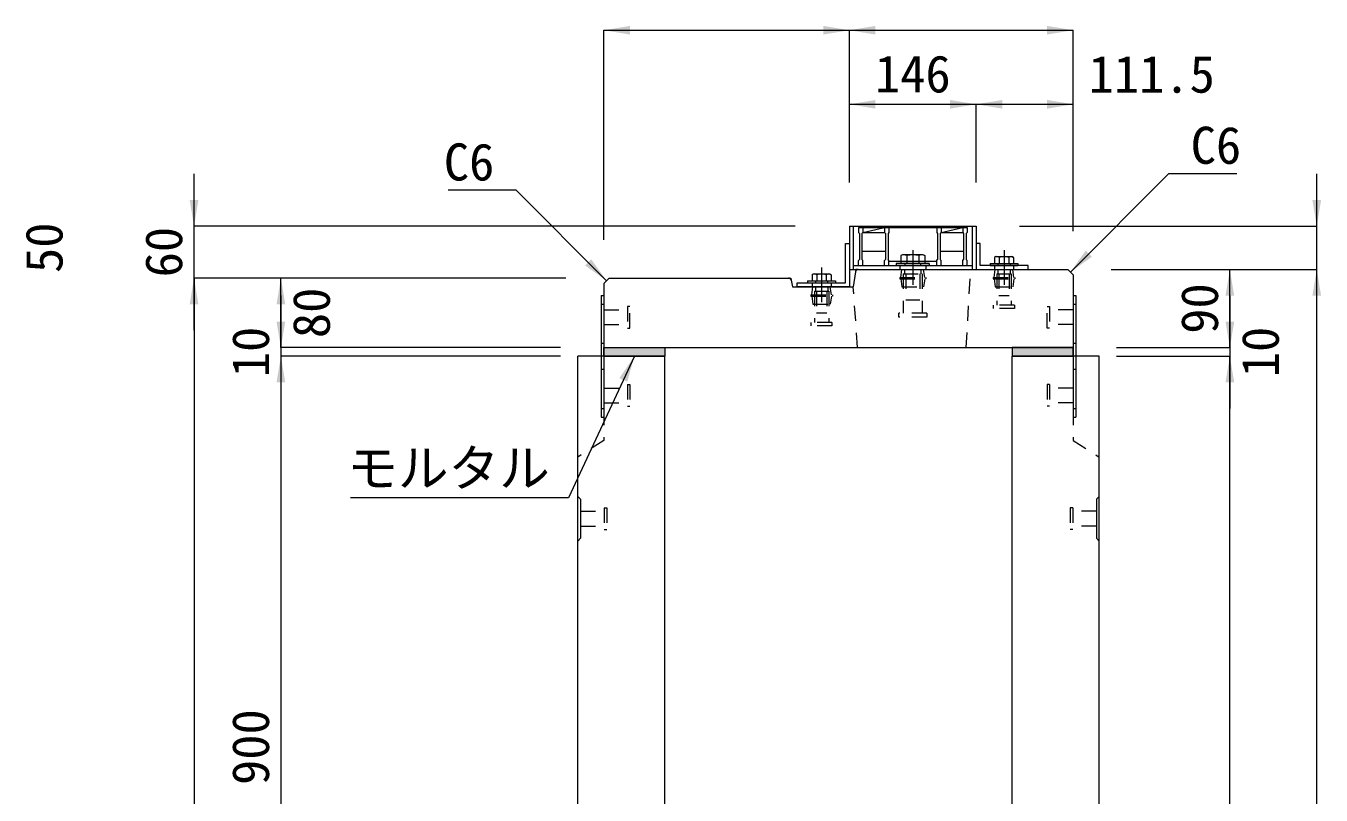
# Model space of a CAD drawing. Units: millimetres at full size. Extents: x -1934 to 78146, y -143454 to -112471.
# Drawn here: x 64137 to 65628, y -135831 to -134945 of the extents above; entities that cross this region are included whole.
import ezdxf
from ezdxf.enums import TextEntityAlignment as Align

# ---------------------------------------------------------------- set-up
doc = ezdxf.new("R2010")
doc.units = ezdxf.units.MM
doc.header["$LTSCALE"] = 23
for name, pattern in [('CHAIN', [18.5, 12, -1.5, 3.5, -1.5]), ('USER2', [1.35, 0.75, -0.6]), ('USER3', [1.35, 0.75, -0.6])]:
    doc.linetypes.add(name, pattern=pattern)
for name, color, linetype, lineweight in [('インサート', 92, 'USER2', 9), ('グレーチング', 7, 'Continuous', 9), ('ジョイント', 7, 'Continuous', 5), ('モルタル', 7, 'Continuous', 13), ('作業エリア', 11, 'Continuous', 13), ('受枠', 3, 'Continuous', 13), ('寸法線', 7, 'Continuous', 13), ('引出線', 4, 'Continuous', 13), ('本体', 2, 'Continuous', 13), ('ｲﾝｻｰﾄ', 3, 'USER3', 5)]:
    doc.layers.add(name, color=color, linetype=linetype, lineweight=lineweight)
doc.layers.add('ハッチング_モルタル', color=30, linetype='Continuous')
doc.styles.add('ＭＳ ゴシック', font='')
doc.styles.get('ＭＳ ゴシック').set_extended_font_data('MS Gothic')

# ---------------------------------------------------------------- blocks, each defined once
blk = doc.blocks.new('filled_arrow')
at = {"color": 0, "linetype": 'Continuous', "lineweight": -2}
blk.add_solid([(7.5, 1.25), (0, 0), (7.5, -1.25)], dxfattribs=at)

msp = doc.modelspace()

# ---------------------------------------------------------------- hatches: boundary and pattern name
at = {"layer": 'ハッチング_モルタル'}
for points in [[(64872.64, -135325.79), (64872.64, -135315.79), (64802.64, -135315.79), (64802.64, -135325.79)], [(65342.64, -135325.79), (65342.64, -135315.79), (65272.64, -135315.79), (65272.64, -135325.79)]]:
    msp.add_hatch(color=256, dxfattribs=at).paths.add_polyline_path(points)

# ---------------------------------------------------------------- linework, layer by layer
at = {"layer": 'インサート', "linetype": 'Continuous', "lineweight": 13}
for p, q in [((65146.15, -135208.99), (65144.29, -135209.84)), ((65144.29, -135209.84), (65144.29, -135218.99)), ((65170.14, -135208.99), (65146.15, -135208.99)), ((65170.14, -135208.99), (65171.99, -135209.84)), ((65171.99, -135209.84), (65171.99, -135218.99)), ((65253.66, -135210.99), (65252.19, -135211.84)), ((65252.19, -135211.84), (65252.19, -135218.99)), ((65253.66, -135210.99), (65272.62, -135210.99)), ((65272.62, -135210.99), (65274.09, -135211.84)), ((65274.09, -135211.84), (65274.09, -135218.99)), ((65043.66, -135230.99), (65042.19, -135231.84)), ((65042.19, -135231.84), (65042.19, -135238.99)), ((65043.66, -135230.99), (65062.62, -135230.99)), ((65062.62, -135230.99), (65064.09, -135231.84)), ((65064.09, -135231.84), (65064.09, -135238.99)), ((65171.99, -135218.99), (65144.29, -135218.99)), ((65252.19, -135218.99), (65274.09, -135218.99)), ((65042.19, -135238.99), (65064.09, -135238.99))]:
    msp.add_line(p, q, dxfattribs=at)
at = {"layer": 'インサート', "linetype": 'Continuous', "lineweight": 5}
for p, q in [((65151.22, -135209.84), (65151.22, -135218.99)), ((65165.07, -135209.84), (65165.07, -135218.99)), ((65257.67, -135211.84), (65257.67, -135218.99)), ((65268.62, -135211.84), (65268.62, -135218.99)), ((65047.67, -135231.84), (65047.67, -135238.99)), ((65058.62, -135231.84), (65058.62, -135238.99))]:
    msp.add_line(p, q, dxfattribs=at)
at = {"layer": 'インサート', "linetype": 'Continuous'}
for p, q in [((65177.14, -135218.99), (65139.14, -135218.99)), ((65139.14, -135218.99), (65139.14, -135221.29)), ((65177.14, -135221.29), (65139.14, -135221.29)), ((65177.14, -135218.99), (65177.14, -135221.29)), ((65247.14, -135218.99), (65279.14, -135218.99)), ((65247.14, -135218.99), (65247.14, -135221.29)), ((65247.14, -135221.29), (65279.14, -135221.29)), ((65279.14, -135218.99), (65279.14, -135221.29)), ((65037.14, -135238.99), (65069.14, -135238.99)), ((65037.14, -135238.99), (65037.14, -135241.29)), ((65037.14, -135241.29), (65069.14, -135241.29)), ((65069.14, -135238.99), (65069.14, -135241.29))]:
    msp.add_line(p, q, dxfattribs=at)
at = {"layer": 'インサート'}
for p, q in [((65144.39, -135235.04), (65145.64, -135225.79)), ((65145.64, -135225.79), (65170.64, -135225.79)), ((65147.24, -135230.79), (65169.04, -135230.79)), ((65147.24, -135230.79), (65147.24, -135276.29)), ((65148.69, -135225.79), (65148.69, -135230.79)), ((65149.14, -135218.99), (65149.14, -135221.29)), ((65150.14, -135230.79), (65150.14, -135260.79)), ((65166.14, -135230.79), (65166.14, -135260.79)), ((65167.14, -135218.99), (65167.14, -135221.29)), ((65167.59, -135225.79), (65167.59, -135230.79)), ((65169.04, -135230.79), (65169.04, -135276.29)), ((65171.89, -135235.04), (65170.64, -135225.79)), ((65251.89, -135235.04), (65253.14, -135225.79)), ((65253.14, -135225.79), (65273.14, -135225.79)), ((65254.89, -135230.79), (65271.39, -135230.79)), ((65254.89, -135230.79), (65254.89, -135266.79)), ((65256.02, -135225.79), (65256.02, -135230.79)), ((65256.14, -135218.99), (65256.14, -135221.29)), ((65257.14, -135230.79), (65257.14, -135255.79)), ((65269.14, -135230.79), (65269.14, -135255.79)), ((65270.14, -135218.99), (65270.14, -135221.29)), ((65270.27, -135225.79), (65270.27, -135230.79)), ((65271.39, -135230.79), (65271.39, -135266.79)), ((65274.39, -135235.04), (65273.14, -135225.79)), ((65041.89, -135255.04), (65043.14, -135245.79)), ((65043.14, -135245.79), (65063.14, -135245.79)), ((65046.02, -135245.79), (65046.02, -135250.79)), ((65046.14, -135238.99), (65046.14, -135241.29)), ((65060.14, -135238.99), (65060.14, -135241.29)), ((65060.27, -135245.79), (65060.27, -135250.79)), ((65064.39, -135255.04), (65063.14, -135245.79)), ((65143.14, -135235.04), (65173.14, -135235.04)), ((65143.14, -135235.04), (65143.14, -135236.54)), ((65143.14, -135236.54), (65173.14, -135236.54)), ((65144.39, -135236.54), (65145.64, -135245.79)), ((65145.64, -135245.79), (65170.64, -135245.79)), ((65171.89, -135236.54), (65170.64, -135245.79)), ((65173.14, -135235.04), (65173.14, -135236.54)), ((65250.64, -135235.04), (65275.64, -135235.04)), ((65250.64, -135235.04), (65250.64, -135236.54)), ((65250.64, -135236.54), (65275.64, -135236.54)), ((65251.89, -135236.54), (65253.14, -135245.79)), ((65253.14, -135245.79), (65273.14, -135245.79)), ((65274.39, -135236.54), (65273.14, -135245.79)), ((65275.64, -135235.04), (65275.64, -135236.54)), ((65040.64, -135255.04), (65065.64, -135255.04)), ((65040.64, -135255.04), (65040.64, -135256.54)), ((65040.64, -135256.54), (65065.64, -135256.54)), ((65041.89, -135256.54), (65043.14, -135265.79)), ((65044.89, -135250.79), (65061.39, -135250.79)), ((65044.89, -135250.79), (65044.89, -135286.79)), ((65047.14, -135250.79), (65047.14, -135275.79)), ((65059.14, -135250.79), (65059.14, -135275.79)), ((65061.39, -135250.79), (65061.39, -135286.79)), ((65064.39, -135256.54), (65063.14, -135265.79)), ((65065.64, -135255.04), (65065.64, -135256.54)), ((65150.14, -135260.79), (65166.14, -135260.79)), ((65257.14, -135255.79), (65269.14, -135255.79)), ((64802.64, -135272.29), (64829.64, -135272.29)), ((64802.64, -135272.29), (64802.64, -135289.29)), ((64832.64, -135268.29), (64829.64, -135268.29)), ((64829.64, -135268.29), (64829.64, -135293.29)), ((64832.64, -135293.29), (64832.64, -135268.29)), ((65043.14, -135265.79), (65063.14, -135265.79)), ((65047.14, -135275.79), (65059.14, -135275.79)), ((65142.14, -135280.79), (65142.14, -135276.29)), ((65174.14, -135276.29), (65142.14, -135276.29)), ((65174.14, -135276.29), (65174.14, -135280.79)), ((65251.14, -135270.79), (65251.14, -135266.79)), ((65275.14, -135266.79), (65251.14, -135266.79)), ((65275.14, -135270.79), (65251.14, -135270.79)), ((65275.14, -135266.79), (65275.14, -135270.79)), ((65312.64, -135268.29), (65315.64, -135268.29)), ((65312.64, -135293.29), (65312.64, -135268.29)), ((65315.64, -135268.29), (65315.64, -135293.29)), ((65342.64, -135272.29), (65315.64, -135272.29)), ((65342.64, -135272.29), (65342.64, -135289.29)), ((64802.64, -135289.29), (64829.64, -135289.29)), ((64829.64, -135293.29), (64832.64, -135293.29)), ((65041.14, -135290.79), (65041.14, -135286.79)), ((65065.14, -135286.79), (65041.14, -135286.79)), ((65065.14, -135290.79), (65041.14, -135290.79)), ((65065.14, -135286.79), (65065.14, -135290.79)), ((65174.14, -135280.79), (65142.14, -135280.79)), ((65315.64, -135293.29), (65312.64, -135293.29)), ((65342.64, -135289.29), (65315.64, -135289.29))]:
    msp.add_line(p, q, dxfattribs=at)
at = {"layer": 'インサート', "linetype": 'Continuous', "lineweight": 5}
for centre, radius, start, end in [((65147.75, -135216.49), 7.5, 62.50883, 117.49117), ((65158.14, -135237.73), 28.73, 76.05376, 103.94624), ((65168.53, -135216.49), 7.5, 62.50883, 117.49117), ((65254.93, -135215.84), 4.85, 55.61575, 124.38425), ((65263.14, -135229.11), 18.12, 72.41205, 107.58795), ((65271.35, -135215.84), 4.85, 55.61575, 124.38425), ((65044.93, -135235.84), 4.85, 55.61575, 124.38425), ((65053.14, -135249.11), 18.12, 72.41205, 107.58795), ((65061.35, -135235.84), 4.85, 55.61575, 124.38425)]:
    msp.add_arc(centre, radius, start, end, dxfattribs=at)
at = {"layer": 'グレーチング'}
for p, q in [((65095.64, -135177.29), (65095.64, -135183.29)), ((65095.64, -135177.29), (65220.64, -135177.29)), ((65095.64, -135183.29), (65096.64, -135184.29)), ((65096.64, -135184.29), (65096.64, -135214.29)), ((65100.64, -135183.29), (65099.64, -135184.29)), ((65099.64, -135184.29), (65099.64, -135214.29)), ((65100.64, -135177.29), (65100.64, -135183.29)), ((65100.64, -135183.29), (65125.64, -135177.29)), ((65100.64, -135183.29), (65125.64, -135183.29)), ((65125.64, -135177.29), (65125.64, -135183.29)), ((65125.64, -135183.29), (65126.64, -135184.29)), ((65126.64, -135184.29), (65126.64, -135214.29)), ((65130.64, -135183.29), (65129.64, -135184.29)), ((65129.64, -135184.29), (65129.64, -135214.29)), ((65130.64, -135177.29), (65130.64, -135183.29)), ((65185.64, -135177.29), (65185.64, -135183.29)), ((65185.64, -135183.29), (65186.64, -135184.29)), ((65186.64, -135184.29), (65186.64, -135214.29)), ((65190.64, -135183.29), (65189.64, -135184.29)), ((65189.64, -135184.29), (65189.64, -135214.29)), ((65190.64, -135183.29), (65215.64, -135177.29)), ((65190.64, -135177.29), (65190.64, -135183.29)), ((65190.64, -135183.29), (65215.64, -135183.29)), ((65215.64, -135177.29), (65215.64, -135183.29)), ((65215.64, -135183.29), (65216.64, -135184.29)), ((65216.64, -135184.29), (65216.64, -135214.29)), ((65220.64, -135183.29), (65219.64, -135184.29)), ((65219.64, -135184.29), (65219.64, -135214.29)), ((65220.64, -135177.29), (65220.64, -135183.29)), ((65095.64, -135215.29), (65096.64, -135214.29)), ((65095.64, -135221.29), (65095.64, -135215.29)), ((65126.64, -135205.29), (65099.64, -135205.29)), ((65100.64, -135215.29), (65099.64, -135214.29)), ((65100.64, -135221.29), (65100.64, -135215.29)), ((65125.64, -135215.29), (65126.64, -135214.29)), ((65125.64, -135221.29), (65125.64, -135215.29)), ((65130.64, -135215.29), (65129.64, -135214.29)), ((65130.64, -135221.29), (65130.64, -135215.29)), ((65185.64, -135216.79), (65130.64, -135216.79)), ((65185.64, -135215.29), (65186.64, -135214.29)), ((65185.64, -135221.29), (65185.64, -135215.29)), ((65216.64, -135205.29), (65189.64, -135205.29)), ((65190.64, -135215.29), (65189.64, -135214.29)), ((65190.64, -135221.29), (65190.64, -135215.29)), ((65215.64, -135215.29), (65216.64, -135214.29)), ((65215.64, -135221.29), (65215.64, -135215.29)), ((65220.64, -135215.29), (65219.64, -135214.29)), ((65220.64, -135221.29), (65220.64, -135215.29)), ((65095.64, -135221.29), (65100.64, -135221.29)), ((65125.64, -135221.29), (65130.64, -135221.29)), ((65185.64, -135221.29), (65190.64, -135221.29)), ((65215.64, -135221.29), (65220.64, -135221.29))]:
    msp.add_line(p, q, dxfattribs=at)
at = {"layer": 'ジョイント'}
for p, q in [((64799.44, -135255.79), (64802.64, -135255.79)), ((64799.44, -135255.79), (64799.44, -135395.79)), ((64802.64, -135255.79), (64802.64, -135395.79)), ((65342.64, -135255.79), (65345.84, -135255.79)), ((65342.64, -135255.79), (65342.64, -135395.79)), ((65345.84, -135255.79), (65345.84, -135395.79)), ((64799.44, -135395.79), (64802.64, -135395.79)), ((65342.64, -135395.79), (65345.84, -135395.79))]:
    msp.add_line(p, q, dxfattribs=at)
at = {"layer": 'ジョイント', "linetype": 'USER2'}
for p, q in [((64799.44, -135265.79), (64802.64, -135265.79)), ((65342.64, -135265.79), (65345.84, -135265.79)), ((64799.44, -135310.79), (64802.64, -135310.79)), ((65342.64, -135310.79), (65345.84, -135310.79)), ((64799.44, -135340.79), (64802.64, -135340.79)), ((65342.64, -135340.79), (65345.84, -135340.79)), ((64799.44, -135385.79), (64802.64, -135385.79)), ((65342.64, -135385.79), (65345.84, -135385.79))]:
    msp.add_line(p, q, dxfattribs=at)
at = {"layer": 'モルタル'}
for points in [[(64802.64, -135315.79), (64872.64, -135315.79), (64872.64, -135325.79), (64802.64, -135325.79)], [(65342.64, -135315.79), (65272.64, -135315.79), (65272.64, -135325.79), (65342.64, -135325.79)]]:
    msp.add_lwpolyline(points, close=True, dxfattribs=at)
at = {"layer": '作業エリア'}
for p, q in [((65092.64, -135225.79), (65092.26, -135228.35)), ((65095.22, -135225.79), (65092.64, -135225.79)), ((65015.18, -135235.79), (65017.64, -135235.79)), ((65017.64, -135235.79), (65018.12, -135238.2))]:
    msp.add_line(p, q, dxfattribs=at)
at = {"layer": '受枠'}
for p, q in [((65085.14, -135175.79), (65231.14, -135175.79)), ((65085.14, -135175.79), (65085.14, -135225.79)), ((65089.64, -135175.79), (65089.64, -135225.79)), ((65226.64, -135175.79), (65226.64, -135225.79)), ((65231.14, -135175.79), (65231.14, -135225.79)), ((65080.64, -135241.29), (65080.64, -135195.79)), ((65080.64, -135195.79), (65085.14, -135195.79)), ((65085.14, -135195.79), (65085.14, -135245.79)), ((65235.64, -135195.79), (65231.14, -135195.79)), ((65235.64, -135221.29), (65235.64, -135195.79)), ((65085.14, -135225.79), (65231.14, -135225.79)), ((65089.64, -135221.29), (65226.64, -135221.29)), ((65231.14, -135225.79), (65291.14, -135225.79)), ((65291.14, -135221.29), (65235.64, -135221.29)), ((65291.14, -135225.79), (65291.14, -135221.29)), ((65025.14, -135245.79), (65025.14, -135241.29)), ((65025.14, -135241.29), (65080.64, -135241.29)), ((65085.14, -135245.79), (65025.14, -135245.79))]:
    msp.add_line(p, q, dxfattribs=at)
at = {"layer": '受枠', "linetype": 'CHAIN'}
for p, q in [((65158.14, -135203.54), (65158.14, -135243.54)), ((65263.14, -135203.54), (65263.14, -135243.54)), ((65053.14, -135223.54), (65053.14, -135263.54))]:
    msp.add_line(p, q, dxfattribs=at)
at = {"layer": '受枠', "linetype": 'USER2'}
for p, q in [((65143.14, -135221.29), (65143.14, -135225.79)), ((65173.14, -135221.29), (65173.14, -135225.79)), ((65252.14, -135221.29), (65252.14, -135225.79)), ((65274.14, -135221.29), (65274.14, -135225.79)), ((65042.14, -135241.29), (65042.14, -135245.79)), ((65064.14, -135241.29), (65064.14, -135245.79))]:
    msp.add_line(p, q, dxfattribs=at)
at = {"layer": '寸法線'}
for p, q in [((64802.64, -134950.31), (65085.14, -134950.31)), ((64802.64, -135191.79), (64802.64, -134950.31)), ((65085.14, -135125.79), (65085.14, -134950.31)), ((65085.14, -134950.31), (65342.64, -134950.31)), ((65085.14, -135125.79), (65085.14, -134950.31)), ((65342.64, -135181.79), (65342.64, -134950.31)), ((65085.14, -135035.6), (65231.14, -135035.6)), ((65085.14, -135125.79), (65085.14, -135035.6)), ((65231.14, -135125.79), (65231.14, -135035.6)), ((65231.14, -135035.6), (65342.64, -135035.6)), ((65231.14, -135125.79), (65231.14, -135035.6)), ((65342.64, -135181.79), (65342.64, -135035.6)), ((64330.81, -135295.79), (64330.81, -135115.79)), ((65623.13, -135285.79), (65623.13, -135115.79)), ((65022.64, -135175.79), (64330.81, -135175.79)), ((65281.14, -135175.79), (65623.13, -135175.79)), ((65386.64, -135225.79), (65523.13, -135225.79)), ((65386.64, -135225.79), (65623.13, -135225.79)), ((65386.64, -135225.79), (65623.13, -135225.79)), ((65523.13, -135315.79), (65523.13, -135225.79)), ((65623.13, -136575.79), (65623.13, -135225.79)), ((64758.64, -135235.79), (64330.81, -135235.79)), ((64330.81, -135235.79), (64330.81, -136575.79)), ((64758.64, -135235.79), (64330.81, -135235.79)), ((64430.81, -135315.79), (64430.81, -135235.79)), ((64758.64, -135235.79), (64430.81, -135235.79)), ((64430.81, -135255.79), (64430.81, -135385.79)), ((65523.13, -135255.79), (65523.13, -135385.79)), ((64752.64, -135315.79), (64430.81, -135315.79)), ((64752.64, -135315.79), (64430.81, -135315.79)), ((65392.64, -135315.79), (65523.13, -135315.79)), ((65392.64, -135315.79), (65523.13, -135315.79)), ((64430.81, -135325.79), (64430.81, -136225.79)), ((64752.64, -135325.79), (64430.81, -135325.79)), ((64722.64, -135325.79), (64430.81, -135325.79)), ((65392.64, -135325.79), (65523.13, -135325.79)), ((65392.64, -135325.79), (65523.13, -135325.79)), ((65523.13, -136575.79), (65523.13, -135325.79))]:
    msp.add_line(p, q, dxfattribs=at)
at = {"layer": '引出線'}
for points in [[(65339.64, -135228.79), (65453.02, -135115.41), (65531.01, -135115.41)], [(64805.64, -135238.79), (64701.47, -135134.62), (64623.48, -135134.62)], [(64837.64, -135325.79), (64761.7, -135488.65), (64510.78, -135488.65)]]:
    msp.add_lwpolyline(points, dxfattribs=at)
at = {"layer": '本体'}
for p, q in [((65092.26, -135228.35), (65089.64, -135245.79)), ((65095.22, -135225.79), (65336.64, -135225.79)), ((65336.64, -135225.79), (65342.64, -135231.79)), ((65342.64, -135231.79), (65342.64, -135325.79)), ((64802.64, -135241.79), (64808.64, -135235.79)), ((64802.64, -135241.79), (64802.64, -135325.79)), ((64808.64, -135235.79), (65015.18, -135235.79)), ((65018.12, -135238.2), (65019.64, -135245.79)), ((65019.64, -135245.79), (65089.64, -135245.79)), ((64802.64, -135315.79), (65342.64, -135315.79)), ((64802.64, -135325.79), (64872.64, -135325.79)), ((65272.64, -135325.79), (65342.64, -135325.79))]:
    msp.add_line(p, q, dxfattribs=at)
at = {"layer": '本体', "linetype": 'USER2', "lineweight": 15}
for p, q in [((65219.64, -135315.79), (65224.64, -135225.79)), ((65094.64, -135315.79), (65089.64, -135245.79))]:
    msp.add_line(p, q, dxfattribs=at)
at = {"layer": '本体', "lineweight": 20}
for p, q in [((64772.64, -136575.79), (64772.64, -135325.79)), ((64872.64, -135325.79), (64772.64, -135325.79)), ((64872.64, -136131.76), (64872.64, -135325.79)), ((65272.64, -136131.76), (65272.64, -135325.79)), ((65372.64, -135325.79), (65272.64, -135325.79)), ((65372.64, -136575.79), (65372.64, -135325.79))]:
    msp.add_line(p, q, dxfattribs=at)
at = {"layer": '本体', "linetype": 'USER3', "lineweight": 9}
for p, q in [((64802.64, -135325.79), (64802.64, -135422.79)), ((65342.64, -135325.79), (65342.64, -135422.79)), ((64802.64, -135422.79), (64772.64, -135441.79)), ((65342.64, -135422.79), (65372.64, -135441.79))]:
    msp.add_line(p, q, dxfattribs=at)
at = {"layer": '本体', "lineweight": 9}
for p, q in [((64775.84, -135490.29), (64772.64, -135487.09)), ((65369.44, -135490.29), (65372.64, -135487.09)), ((64775.84, -135490.29), (64775.84, -135535.29)), ((65369.44, -135490.29), (65369.44, -135535.29)), ((64775.84, -135535.29), (64772.64, -135538.49)), ((65369.44, -135535.29), (65372.64, -135538.49))]:
    msp.add_line(p, q, dxfattribs=at)
at = {"layer": '本体'}
for centre, start, end in [((65095.22, -135228.79), 90, 171.46923), ((65015.18, -135238.79), 11.30993, 90)]:
    msp.add_arc(centre, 3, start, end, dxfattribs=at)
at = {"layer": 'ｲﾝｻｰﾄ'}
for p, q in [((64802.64, -135362.29), (64829.64, -135362.29)), ((64829.64, -135358.29), (64829.64, -135383.29)), ((64829.64, -135358.29), (64832.64, -135358.29)), ((64832.64, -135358.29), (64832.64, -135383.29)), ((65315.64, -135358.29), (65312.64, -135358.29)), ((65312.64, -135358.29), (65312.64, -135383.29)), ((65315.64, -135358.29), (65315.64, -135383.29)), ((65342.64, -135362.29), (65315.64, -135362.29)), ((64802.64, -135379.29), (64829.64, -135379.29)), ((65342.64, -135379.29), (65315.64, -135379.29)), ((64829.64, -135383.29), (64832.64, -135383.29)), ((65315.64, -135383.29), (65312.64, -135383.29)), ((64802.84, -135500.29), (64802.84, -135525.29)), ((64802.84, -135500.29), (64805.84, -135500.29)), ((64805.84, -135500.29), (64805.84, -135525.29)), ((65342.44, -135500.29), (65339.44, -135500.29)), ((65339.44, -135500.29), (65339.44, -135525.29)), ((65342.44, -135500.29), (65342.44, -135525.29)), ((64775.84, -135504.29), (64802.84, -135504.29)), ((64775.84, -135504.29), (64775.84, -135521.29)), ((65369.44, -135504.29), (65342.44, -135504.29)), ((65369.44, -135504.29), (65369.44, -135521.29)), ((64775.84, -135521.29), (64802.84, -135521.29)), ((64802.84, -135525.29), (64805.84, -135525.29)), ((65342.44, -135525.29), (65339.44, -135525.29)), ((65369.44, -135521.29), (65342.44, -135521.29))]:
    msp.add_line(p, q, dxfattribs=at)

# ---------------------------------------------------------------- block references
at = {"layer": '寸法線', "xscale": 4, "yscale": 4}
for p in [(64802.64, -134950.31), (65085.14, -134950.31), (65085.14, -135035.6), (65231.14, -135035.6)]:
    msp.add_blockref('filled_arrow', p, dxfattribs=at)
for p, rotation in [((65085.14, -134950.31), 180), ((65342.64, -134950.31), 180), ((65231.14, -135035.6), 180), ((65342.64, -135035.6), 180), ((64330.81, -135175.79), 90), ((65623.13, -135175.79), 90), ((65523.13, -135225.79), 270), ((65623.13, -135225.79), 270), ((65623.13, -135225.79), 270), ((64330.81, -135235.79), 270), ((64330.81, -135235.79), 270), ((64430.81, -135235.79), 270), ((64430.81, -135315.79), 90), ((64430.81, -135315.79), 90), ((65523.13, -135315.79), 90), ((65523.13, -135315.79), 90), ((64430.81, -135325.79), 270), ((64430.81, -135325.79), 270), ((65523.13, -135325.79), 270), ((65523.13, -135325.79), 270)]:
    msp.add_blockref('filled_arrow', p, dxfattribs=dict(at, rotation=rotation))
at = {"layer": '引出線', "xscale": 4, "yscale": 4}
for p, rotation in [((64805.64, -135238.79), 135), ((65339.64, -135228.79), 45), ((64837.64, -135325.79), 245)]:
    msp.add_blockref('filled_arrow', p, dxfattribs=dict(at, rotation=rotation))

# ---------------------------------------------------------------- texts
at = {"layer": '寸法線', "style": 'ＭＳ ゴシック'}
for s, p in [('146', (65158.14, -135000.6)), ('111.5', (65433.22, -135000.88))]:
    msp.add_text(s, height=42.72, dxfattribs=at).set_placement(p, align=Align.MIDDLE_CENTER)
for s, p in [('50', (64158.13, -135200.79)), ('60', (64295.81, -135205.79)), ('90', (65488.13, -135270.79)), ('80', (64465.81, -135275.79)), ('10', (64395.81, -135320.79)), ('10', (65558.13, -135320.79)), ('900', (64395.81, -135775.79))]:
    msp.add_text(s, height=42.72, rotation=90, dxfattribs=at).set_placement(p, align=Align.MIDDLE_CENTER)
at = {"layer": '引出線', "style": 'ＭＳ ゴシック'}
msp.add_text('C6', height=42.72, dxfattribs=at).set_placement((65478.02, -135061.41), align=Align.TOP_LEFT)
msp.add_text('C6', height=42.72, dxfattribs=at).set_placement((64676.47, -135080.62), align=Align.TOP_RIGHT)
msp.add_text('モルタル', height=42.72, dxfattribs=at).set_placement((64623.74, -135433.05), align=Align.TOP_CENTER)

doc.saveas('drawing.dxf')
